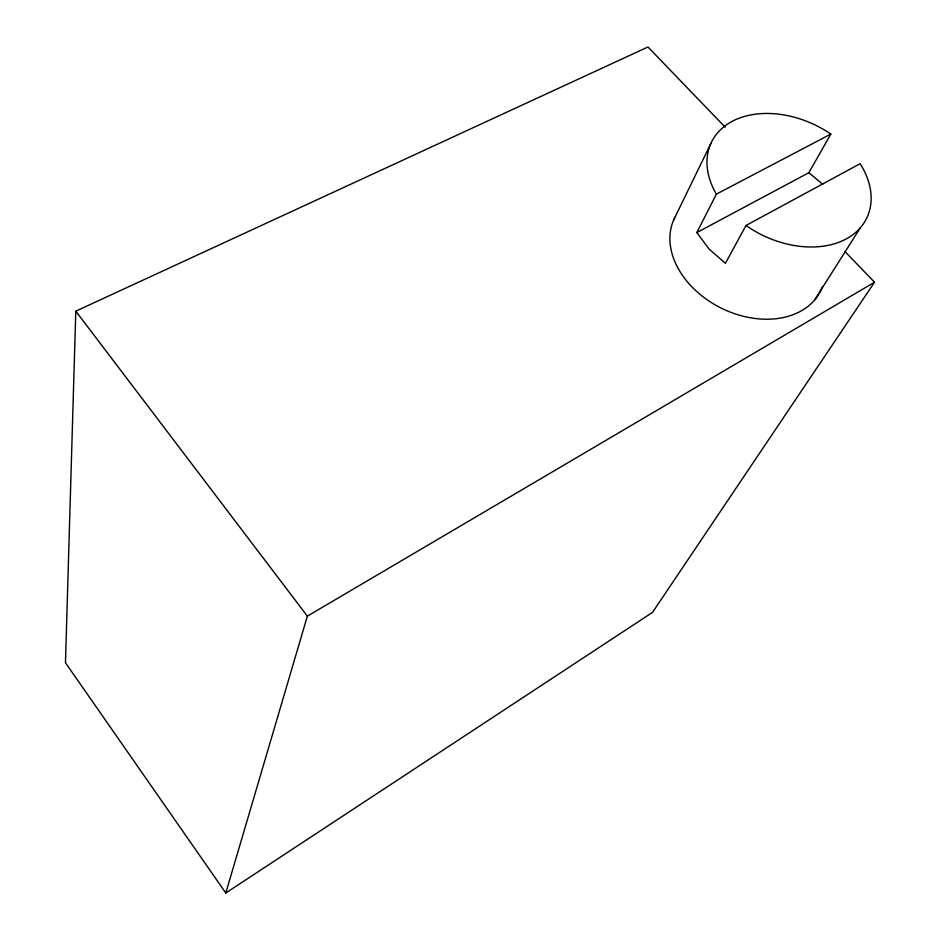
<?xml version="1.0" encoding="UTF-8"?>
<svg xmlns="http://www.w3.org/2000/svg" width="940" height="940" viewBox="0 0 940 940"><rect width="100%" height="100%" fill="white"/><g stroke="black" fill="none" stroke-linecap="round" stroke-linejoin="round"><path stroke-width="1.41" d="M725.175 127.17L647.954 47L75.799 311.163L65.471 662.747L225.8 893L652.525 612.375L874.529 282.223L845.06 251.638M225.8 893L307.356 616.147L874.529 282.223M673.792 219.725L710.816 143.562M696.834 232.579L716.386 194.145A86.41 61.065 26.2 0 1 732.495 121.19A86.41 61.065 26.2 0 1 830.843 134.079L808.882 172.678L696.834 232.579L709.019 249.006L725.422 263.306L745.996 225.483L860.124 163.689A86.41 61.065 26.2 0 1 846.27 238.901A86.41 61.065 26.2 0 1 745.996 225.483M814.581 300.036L860.347 227.762M716.386 194.145L830.843 134.079M808.882 172.678L822.735 184.334M75.799 311.163L307.356 616.147M822.547 286.512A81.615 59.772 26.6 0 1 723.318 309.119A81.615 59.772 26.6 0 1 675.026 217.187"/></g></svg>
